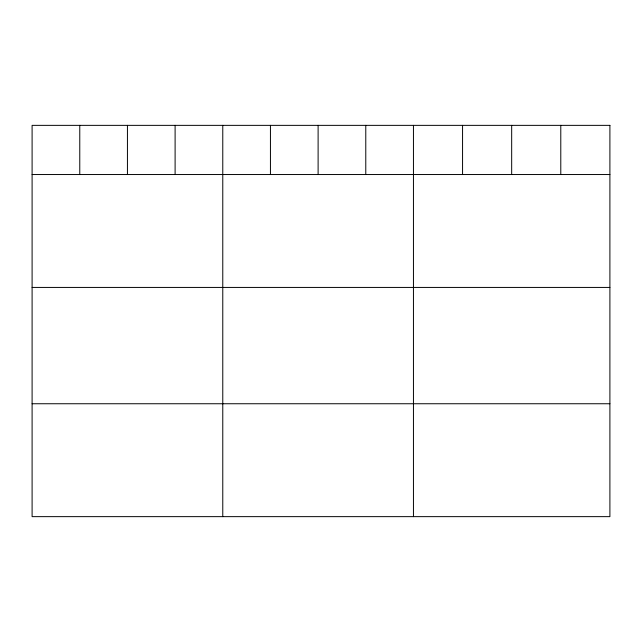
<?xml version="1.0" encoding="UTF-8"?>
<svg xmlns="http://www.w3.org/2000/svg" width="642" height="642" viewBox="0 0 642 642"><rect width="100%" height="100%" fill="white"/><g stroke="black" fill="none" stroke-linecap="round" stroke-linejoin="round"><path stroke-width="0.96" d="M32.1 174.536L609.9 174.536M32.1 287.431L609.9 287.431M32.1 403.746L609.9 403.746M560.787 125.359L560.787 174.536M511.674 125.359L511.674 174.536M462.561 125.359L462.561 174.536M413.448 125.359L413.448 516.641M365.779 125.359L365.779 174.536M318.111 125.359L318.111 174.536M270.442 125.359L270.442 174.536M222.774 125.359L222.774 516.641M175.105 125.359L175.105 174.536M127.437 125.359L127.437 174.536M79.769 125.359L79.769 174.536M609.9 125.359L32.1 125.359L32.1 516.641L609.9 516.641L609.9 125.359"/></g></svg>
